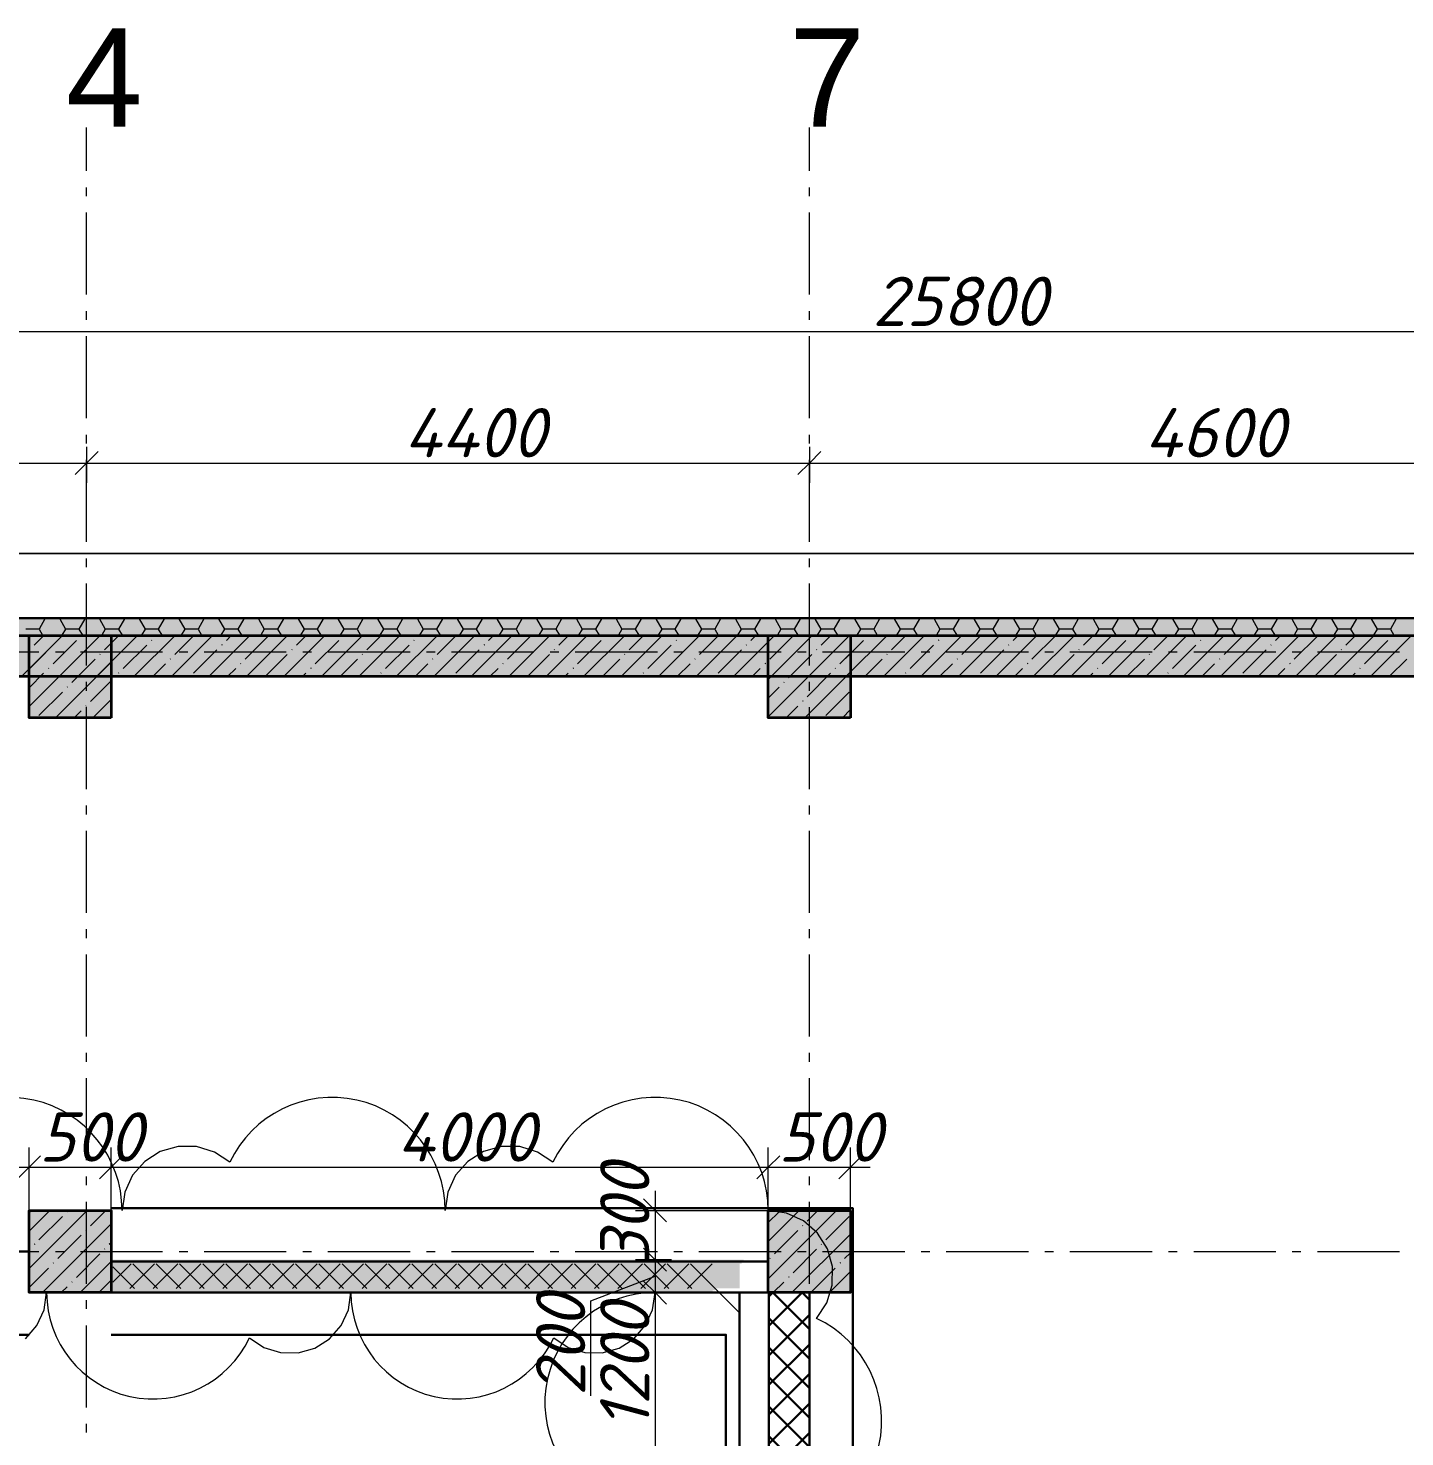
# Model space of a CAD drawing. Header units: millimetres. Extents: x -81576 to 1046824, y -248937 to 691537.
# Drawn here: x 104039 to 112419, y 580593 to 589170 of the extents above; entities that cross this region are included whole.
import ezdxf

# ---------------------------------------------------------------- set-up
doc = ezdxf.new("R2010")
doc.units = ezdxf.units.MM
for name, color, linetype, lineweight in [('0)', 6, 'Continuous', 30), ('0) расчет', 172, 'Continuous', 30), ('0) факт', 80, 'Continuous', 30), ('0.2) Шпаклевка подвала и баз и фин', 5, 'Continuous', 30)]:
    doc.layers.add(name, color=color, linetype=linetype, lineweight=lineweight)
doc.layers.add('PDF _Геометрия', color=7, linetype='Continuous', true_color=0x1d1d1d)
doc.layers.add('PDF _Сплошная заливка', color=7, linetype='Continuous', true_color=0xffffff)
doc.layers.add('PDF _Текст', color=7, linetype='Continuous')
doc.styles.add('PDF ArialMT', font='arial.ttf')
doc.styles.add('PDF ISOCPEUR Italic', font='isocpeui.ttf')

msp = doc.modelspace()

# ---------------------------------------------------------------- hatches: boundary and pattern name
at = {"layer": '0)', "true_color": 0xb3cfd9, "transparency": 33554559}
for points in [[(104554.5, 581646.6), (108382, 581646.6), (108382, 581659.1), (104554.5, 581659.1)], [(104554.5, 581484.1), (108219.5, 581484.1), (108219.5, 581496.6), (104554.5, 581496.6)], [(104554.5, 581471.6), (108207, 581471.6), (108207, 581484.1), (104554.5, 581484.1)]]:
    msp.add_hatch(color=9, dxfattribs=at).paths.add_polyline_path(points)
at = {"layer": '0)', "transparency": 33554559}
msp.add_hatch(color=256, dxfattribs=at).paths.add_polyline_path([(104554.5, 581496.6), (108369.5, 581496.6), (108369.5, 581646.6), (104554.5, 581646.6)])
h = msp.add_hatch(dxfattribs=at)
h.set_pattern_fill('ANSI37', color=256, scale=40)
h.paths.add_polyline_path([(108794.5, 581471.6), (108547.7, 581471.6), (108547.7, 580271.6), (108794.5, 580271.6)])
at = {"layer": 'PDF _Сплошная заливка', "true_color": 0x636466, "transparency": 33554559}
for points in [[(96392.5, 585473.6), (122496.5, 585473.6), (122494.5, 585573.6), (96392.5, 585573.6)], [(113044.5, 585221.6), (113044.5, 585471.6), (96744.5, 585471.6), (96744.5, 585221.6)], [(104044.5, 584971.6), (104544.5, 584971.6), (104544.5, 585471.6), (104044.5, 585471.6)], [(108544.5, 584971.6), (109044.5, 584971.6), (109044.5, 585471.6), (108544.5, 585471.6)], [(104044.5, 581471.6), (104544.5, 581471.6), (104544.5, 581971.6), (104044.5, 581971.6)], [(108544.5, 581471.6), (109044.5, 581471.6), (109044.5, 581971.6), (108544.5, 581971.6)], [(104554.5, 581659.1), (108394.5, 581659.1), (108394.5, 581671.6), (104554.5, 581671.6)]]:
    msp.add_hatch(color=251, dxfattribs=at).paths.add_polyline_path(points)

# ---------------------------------------------------------------- linework, layer by layer
at = {"layer": '0)'}
for points in [[(108544.5, 581471.6), (104544.5, 581471.6), (104544.5, 581661.1), (108544.5, 581661.1)], [(108547.7, 581471.6), (108794.5, 581471.6), (108794.5, 580271.6), (108547.7, 580271.6)]]:
    msp.add_lwpolyline(points, close=True, dxfattribs=at)
at = {"layer": '0)', "lineweight": 9}
for points in [[(108060.9, 581646.6), (107910.9, 581496.6)], [(107930, 581646.6), (108080, 581496.6)], [(108202.3, 581646.6), (108052.3, 581496.6)], [(108071.4, 581646.6), (108221.4, 581496.6), (108369.5, 581348.5)]]:
    msp.add_lwpolyline(points, dxfattribs=at)
at = {"layer": '0) расчет', "color": 1, "lineweight": 9}
for points in [[(108544.5, 579999.3, 0.80109), (108838.5, 581314.2), (108901, 581408.3), (108934.2, 581516.4), (108935.4, 581629.4), (108904.5, 581738.2), (108844.1, 581833.7), (108759, 581908.1), (108656.3, 581955.4), (108544.5, 581971.6, 0.801086), (107233.4, 582264.7), (107139.4, 582327.1), (107031.7, 582360.2), (106919, 582361.4), (106810.6, 582330.6), (106715.3, 582270.3), (106641.1, 582185.5), (106593.9, 582083.1), (106577.8, 581971.6, 0.801088), (105266.7, 582264.7), (105172.8, 582327.1), (105065, 582360.2), (104952.3, 582361.4), (104843.9, 582330.6), (104748.6, 582270.3), (104674.4, 582185.5), (104627.3, 582083.1), (104611.1, 581971.6, 0.801086), (103300, 582264.7)], [(104022.3, 581190.2), (104092.2, 581270.1), (104136.6, 581366.5), (104151.8, 581471.6, 0.801087), (105386.4, 581195.5), (105474.8, 581136.8), (105576.3, 581105.6), (105682.4, 581104.5), (105784.5, 581133.5), (105874.2, 581190.2), (105944.1, 581270.1), (105988.5, 581366.5), (106003.7, 581471.6, 0.801088), (107238.2, 581195.5), (107326.7, 581136.8), (107428.1, 581105.6), (107534.2, 581104.5), (107636.3, 581133.5), (107726, 581190.2), (107795.9, 581270.1), (107840.3, 581366.5), (107855.5, 581471.6, 0.801091), (107569.8, 580193.8)]]:
    msp.add_lwpolyline(points, format="xyb", dxfattribs=at)
at = {"layer": '0) расчет'}
for points in [[(104044.5, 581721.6), (96994.5, 581721.6)], [(104554.5, 581471.6), (108369.5, 581471.6), (108369.5, 564471.6)]]:
    msp.add_lwpolyline(points, dxfattribs=at)
at = {"layer": '0) факт'}
for points in [[(104044.5, 581721.6), (96994.5, 581721.6)], [(104554.5, 581471.6), (108369.5, 581471.6), (108369.5, 564471.6)]]:
    msp.add_lwpolyline(points, dxfattribs=at)
at = {"layer": '0.2) Шпаклевка подвала и баз и фин'}
for points in [[(104544.5, 581986.1), (109059, 581986.1), (109059, 576471.6)], [(97004.5, 581214.3), (104044.5, 581214.3)], [(104544.5, 581214.3), (108287.2, 581214.3), (108287.2, 576471.6)]]:
    msp.add_lwpolyline(points, dxfattribs=at)
at = {"layer": 'PDF _Геометрия', "color": 7, "lineweight": 9}
for points in [[(104394.5, 588300.7), (104394.5, 588565.3)], [(108794.5, 588300.7), (108794.5, 588565.3)], [(104394.5, 588147.7), (104394.5, 588200.7)], [(108794.5, 588147.7), (108794.5, 588200.7)], [(104394.5, 587547.7), (104394.5, 588047.7)], [(108794.5, 587547.7), (108794.5, 588047.7)], [(104394.5, 587394.8), (104394.5, 587447.7)], [(108794.5, 587394.8), (108794.5, 587447.7)], [(96474.5, 587322.1), (122514.5, 587322.1)], [(104394.5, 586794.8), (104394.5, 587294.8)], [(108794.5, 586794.8), (108794.5, 587294.8)], [(104394.5, 586641.9), (104394.5, 586694.8)], [(108794.5, 586641.9), (108794.5, 586694.8)], [(104464.5, 586592.1), (104394.5, 586522.1), (104324.5, 586452.1)], [(104394.5, 586621.1), (104394.5, 586522.1), (104394.5, 586402.1)], [(108864.5, 586592.1), (108794.5, 586522.1), (108724.5, 586452.1)], [(108794.5, 586621.1), (108794.5, 586522.1), (108794.5, 586402.1)], [(96474.5, 586522.1), (104394.5, 586522.1), (108794.5, 586522.1), (113394.5, 586522.1), (115994.5, 586522.1), (118994.5, 586522.1), (122514.5, 586522.1)], [(104394.5, 586041.9), (104394.5, 586541.9)], [(108794.5, 586041.9), (108794.5, 586541.9)], [(104394.5, 585889), (104394.5, 585941.9)], [(108794.5, 585889), (108794.5, 585941.9)], [(104394.5, 585289), (104394.5, 585789)], [(108794.5, 585289), (108794.5, 585789)], [(96492.5, 562848.6), (96492.5, 585473.6), (122496.5, 585473.6), (122496.5, 547331.5), (122496.5, 547221.5), (122494.5, 547221.5), (122494.5, 547223.5), (173334.5, 547223.5), (173444.5, 547223.5), (173444.5, 547221.5), (173442.5, 547221.5), (173442.5, 550136.5), (173442.5, 550246.5), (173444.5, 550246.5), (170404.5, 550246.5), (170396.5, 550246.5)], [(122494.5, 547323.5), (122494.5, 547331.5), (122494.5, 585471.6), (96494.5, 585471.6), (96494.5, 562848.6)], [(104105, 585371.6), (103605, 585371.6)], [(104257.9, 585371.6), (104205, 585371.6)], [(104857.9, 585371.6), (104357.9, 585371.6)], [(105010.8, 585371.6), (104957.9, 585371.6)], [(105610.8, 585371.6), (105110.8, 585371.6)], [(105763.7, 585371.6), (105710.8, 585371.6)], [(106363.7, 585371.6), (105863.7, 585371.6)], [(106516.6, 585371.6), (106463.7, 585371.6)], [(107116.6, 585371.6), (106616.6, 585371.6)], [(107269.5, 585371.6), (107216.6, 585371.6)], [(107869.5, 585371.6), (107369.5, 585371.6)], [(108022.5, 585371.6), (107969.5, 585371.6)], [(108622.5, 585371.6), (108122.5, 585371.6)], [(108775.4, 585371.6), (108722.5, 585371.6)], [(109375.4, 585371.6), (108875.4, 585371.6)], [(109528.3, 585371.6), (109475.4, 585371.6)], [(110128.3, 585371.6), (109628.3, 585371.6)], [(110281.2, 585371.6), (110228.3, 585371.6)], [(110881.2, 585371.6), (110381.2, 585371.6)], [(111034.1, 585371.6), (110981.2, 585371.6)], [(111634.1, 585371.6), (111134.1, 585371.6)], [(111787, 585371.6), (111734.1, 585371.6)], [(112387, 585371.6), (111887, 585371.6)], [(104394.5, 585136.1), (104394.5, 585189)], [(108794.5, 585136.1), (108794.5, 585189)], [(104394.5, 584536.1), (104394.5, 585036.1)], [(108794.5, 584536.1), (108794.5, 585036.1)], [(104394.5, 584383.2), (104394.5, 584436.1)], [(108794.5, 584383.2), (108794.5, 584436.1)], [(104394.5, 583783.2), (104394.5, 584283.2)], [(108794.5, 583783.2), (108794.5, 584283.2)], [(104394.5, 583630.2), (104394.5, 583683.2)], [(108794.5, 583630.2), (108794.5, 583683.2)], [(104394.5, 583030.2), (104394.5, 583530.2)], [(108794.5, 583030.2), (108794.5, 583530.2)], [(104394.5, 582877.3), (104394.5, 582930.2)], [(108794.5, 582877.3), (108794.5, 582930.2)], [(104394.5, 582277.3), (104394.5, 582777.3)], [(108794.5, 582277.3), (108794.5, 582777.3)], [(104114.5, 582304.1), (104044.5, 582234.1), (103974.5, 582164.1)], [(104044.5, 581971.6), (104044.5, 582234.1), (104044.5, 582354.1)], [(104614.5, 582304.1), (104544.5, 582234.1), (104474.5, 582164.1)], [(104544.5, 581971.6), (104544.5, 582234.1), (104544.5, 582354.1)], [(107735.5, 581971.6), (107855.5, 581971.6), (108544.5, 581971.6), (108544.5, 582234.1), (108544.5, 582354.1)], [(108614.5, 582304.1), (108544.5, 582234.1), (108474.5, 582164.1)], [(109114.5, 582304.1), (109044.5, 582234.1), (108974.5, 582164.1)], [(109044.5, 581971.6), (109044.5, 582234.1), (109044.5, 582354.1)], [(96874.5, 582234.1), (104044.5, 582234.1), (104544.5, 582234.1), (108544.5, 582234.1), (109164.5, 582234.1)], [(104394.5, 582124.4), (104394.5, 582177.3)], [(108794.5, 582124.4), (108794.5, 582177.3)], [(104394.5, 581524.4), (104394.5, 582024.4)], [(107925.5, 581901.6), (107855.5, 581971.6), (107785.5, 582041.6)], [(107855.5, 582091.6), (107855.5, 581671.6), (107855.5, 581471.6), (107855.5, 580271.6), (107855.5, 579121.6), (107855.5, 564351.6)], [(108794.5, 581524.4), (108794.5, 582024.4)], [(103605, 581721.6), (104105, 581721.6)], [(104205, 581721.6), (104257.9, 581721.6)], [(104357.9, 581721.6), (104857.9, 581721.6)], [(104957.9, 581721.6), (105010.8, 581721.6)], [(105110.8, 581721.6), (105610.8, 581721.6)], [(105710.8, 581721.6), (105763.7, 581721.6)], [(105863.7, 581721.6), (106363.7, 581721.6)], [(106463.7, 581721.6), (106516.6, 581721.6)], [(106616.6, 581721.6), (107116.6, 581721.6)], [(107216.6, 581721.6), (107269.5, 581721.6)], [(107369.5, 581721.6), (107869.5, 581721.6)], [(107925.5, 581601.6), (107855.5, 581671.6), (107785.5, 581741.6)], [(107969.5, 581721.6), (108022.5, 581721.6)], [(108122.5, 581721.6), (108622.5, 581721.6)], [(108722.5, 581721.6), (108775.4, 581721.6)], [(108875.4, 581721.6), (109375.4, 581721.6)], [(109475.4, 581721.6), (109528.3, 581721.6)], [(109628.3, 581721.6), (110128.3, 581721.6)], [(110228.3, 581721.6), (110281.2, 581721.6)], [(110381.2, 581721.6), (110881.2, 581721.6)], [(110981.2, 581721.6), (111034.1, 581721.6)], [(111134.1, 581721.6), (111634.1, 581721.6)], [(111734.1, 581721.6), (111787, 581721.6)], [(111887, 581721.6), (112387, 581721.6)], [(107954.5, 581671.6), (107855.5, 581671.6), (107735.5, 581671.6)], [(107465.3, 580842.1), (107465.3, 581421.4), (107855.5, 581571.6)], [(107925.5, 581401.6), (107855.5, 581471.6), (107785.5, 581541.6)], [(104394.5, 581371.5), (104394.5, 581424.4)], [(107954.5, 581471.6), (107855.5, 581471.6), (107735.5, 581471.6)], [(108794.5, 581371.5), (108794.5, 581424.4)], [(104394.5, 580771.5), (104394.5, 581271.5)], [(108794.5, 580771.5), (108794.5, 581271.5)], [(104394.5, 580618.6), (104394.5, 580671.5)], [(108794.5, 580618.6), (108794.5, 580671.5)]]:
    msp.add_lwpolyline(points, dxfattribs=at)
msp.add_lwpolyline([(96004.5, 535380), (96004.5, 585971.6), (122994.5, 585971.6), (122994.5, 547671.5), (169194.5, 547671.5), (169194.5, 581171.6), (172944.5, 581171.6), (172944.5, 582548.4), (172944.5, 581171.6), (169194.5, 581171.6), (169194.5, 547671.5), (122994.5, 547671.5), (122994.5, 585971.6), (96004.5, 585971.6)], close=True, dxfattribs=at)
at = {"layer": 'PDF _Геометрия', "color": 7, "lineweight": 13}
for points in [[(175144.5, 535711.5), (96494.5, 535711.5), (96384.5, 535711.5), (96384.5, 585471.6), (96384.5, 585581.6), (122494.5, 585581.6), (122604.5, 585581.6), (122604.5, 547331.5), (173334.5, 547331.5)], [(173334.5, 547323.5), (122596.5, 547323.5), (122596.5, 547331.5), (122596.5, 585573.6), (96392.5, 585573.6), (96392.5, 556381.6)]]:
    msp.add_lwpolyline(points, dxfattribs=at)
at = {"layer": 'PDF _Геометрия', "lineweight": 9}
for points in [[(104141.6, 585573.6), (104105.7, 585511.5)], [(104231.2, 585573.6), (104267, 585511.5)], [(104383.5, 585573.6), (104347.7, 585511.5)], [(104473.1, 585573.6), (104509, 585511.5)], [(104625.4, 585573.6), (104589.6, 585511.5)], [(104715.1, 585573.6), (104750.9, 585511.5)], [(104867.4, 585573.6), (104831.6, 585511.5)], [(104957, 585573.6), (104992.8, 585511.5)], [(105109.3, 585573.6), (105073.5, 585511.5)], [(105198.9, 585573.6), (105234.8, 585511.5)], [(105351.3, 585573.6), (105315.4, 585511.5)], [(105440.9, 585573.6), (105476.7, 585511.5)], [(105593.2, 585573.6), (105557.4, 585511.5)], [(105682.8, 585573.6), (105718.6, 585511.5)], [(105835.1, 585573.6), (105799.3, 585511.5)], [(105924.7, 585573.6), (105960.6, 585511.5)], [(106077.1, 585573.6), (106041.2, 585511.5)], [(106166.7, 585573.6), (106202.5, 585511.5)], [(106319, 585573.6), (106283.2, 585511.5)], [(106408.6, 585573.6), (106444.4, 585511.5)], [(106560.9, 585573.6), (106525.1, 585511.5)], [(106650.5, 585573.6), (106686.4, 585511.5)], [(106802.9, 585573.6), (106767, 585511.5)], [(106892.5, 585573.6), (106928.3, 585511.5)], [(107044.8, 585573.6), (107009, 585511.5)], [(107134.4, 585573.6), (107170.3, 585511.5)], [(107286.7, 585573.6), (107250.9, 585511.5)], [(107376.4, 585573.6), (107412.2, 585511.5)], [(107528.7, 585573.6), (107492.8, 585511.5)], [(107618.3, 585573.6), (107654.1, 585511.5)], [(107770.6, 585573.6), (107734.8, 585511.5)], [(107860.2, 585573.6), (107896.1, 585511.5)], [(108012.5, 585573.6), (107976.7, 585511.5)], [(108102.2, 585573.6), (108138, 585511.5)], [(108254.5, 585573.6), (108218.6, 585511.5)], [(108344.1, 585573.6), (108379.9, 585511.5)], [(108496.4, 585573.6), (108460.6, 585511.5)], [(108586, 585573.6), (108621.9, 585511.5)], [(108738.3, 585573.6), (108702.5, 585511.5)], [(108828, 585573.6), (108863.8, 585511.5)], [(108980.3, 585573.6), (108944.4, 585511.5)], [(109069.9, 585573.6), (109105.7, 585511.5)], [(109222.2, 585573.6), (109186.4, 585511.5)], [(109311.8, 585573.6), (109347.7, 585511.5)], [(109464.2, 585573.6), (109428.3, 585511.5)], [(109553.8, 585573.6), (109589.6, 585511.5)], [(109706.1, 585573.6), (109670.3, 585511.5)], [(109795.7, 585573.6), (109831.5, 585511.5)], [(109948, 585573.6), (109912.2, 585511.5)], [(110037.6, 585573.6), (110073.5, 585511.5)], [(110190, 585573.6), (110154.1, 585511.5)], [(110279.6, 585573.6), (110315.4, 585511.5)], [(110431.9, 585573.6), (110396.1, 585511.5)], [(110521.5, 585573.6), (110557.3, 585511.5)], [(110673.8, 585573.6), (110638, 585511.5)], [(110763.4, 585573.6), (110799.3, 585511.5)], [(110915.8, 585573.6), (110879.9, 585511.5)], [(111005.4, 585573.6), (111041.2, 585511.5)], [(111157.7, 585573.6), (111121.9, 585511.5)], [(111247.3, 585573.6), (111283.1, 585511.5)], [(111399.6, 585573.6), (111363.8, 585511.5)], [(111489.2, 585573.6), (111525.1, 585511.5)], [(111641.6, 585573.6), (111605.7, 585511.5)], [(111731.2, 585573.6), (111767, 585511.5)], [(111883.5, 585573.6), (111847.7, 585511.5)], [(111973.1, 585573.6), (112008.9, 585511.5)], [(112125.4, 585573.6), (112089.6, 585511.5)], [(112215.1, 585573.6), (112250.9, 585511.5)], [(112367.4, 585573.6), (112331.5, 585511.5)], [(103999.2, 585221.6), (104249.2, 585471.6), (104044.5, 585266.9)], [(104105.7, 585511.5), (104025.1, 585511.5)], [(104227.3, 585221.6), (104477.3, 585471.6), (104044.5, 585038.8)], [(104105.7, 585511.5), (104127.6, 585473.6)], [(104267, 585511.5), (104245.1, 585473.6)], [(104347.7, 585511.5), (104267, 585511.5)], [(104347.7, 585511.5), (104369.6, 585473.6)], [(104705.4, 585471.6), (104455.4, 585221.6)], [(104509, 585511.5), (104487.1, 585473.6)], [(104544.5, 585424.7), (104504.4, 585384.6), (104591.3, 585471.6)], [(104589.6, 585511.5), (104509, 585511.5)], [(104589.6, 585511.5), (104611.5, 585473.6)], [(104933.5, 585471.6), (104683.5, 585221.6)], [(104750.9, 585511.5), (104729, 585473.6)], [(104831.5, 585511.5), (104750.9, 585511.5)], [(104819.4, 585471.6), (104818, 585470.1)], [(104831.5, 585511.5), (104853.4, 585473.6)], [(105161.6, 585471.6), (104911.6, 585221.6)], [(105047.5, 585471.6), (104932.1, 585356.1)], [(104992.8, 585511.5), (104970.9, 585473.6)], [(105073.5, 585511.5), (104992.8, 585511.5)], [(105073.5, 585511.5), (105095.4, 585473.6)], [(105389.7, 585471.6), (105139.7, 585221.6)], [(105234.8, 585511.5), (105212.9, 585473.6)], [(105315.4, 585511.5), (105234.8, 585511.5)], [(105275.6, 585471.6), (105245.7, 585441.6)], [(105315.4, 585511.5), (105337.3, 585473.6)], [(105502.3, 585470.1), (105359.7, 585327.6)], [(105617.8, 585471.6), (105367.8, 585221.6)], [(105476.7, 585511.5), (105454.8, 585473.6)], [(105557.4, 585511.5), (105476.7, 585511.5)], [(105557.3, 585511.5), (105579.3, 585473.6)], [(105845.9, 585471.6), (105595.9, 585221.6)], [(105731.8, 585471.6), (105673.4, 585413.1)], [(105718.6, 585511.5), (105696.7, 585473.6)], [(105799.3, 585511.5), (105718.6, 585511.5)], [(105799.3, 585511.5), (105821.2, 585473.6)], [(106074, 585471.6), (105824, 585221.6)], [(105960.6, 585511.5), (105938.7, 585473.6)], [(105959.9, 585471.6), (105958.5, 585470.1)], [(106041.2, 585511.5), (105960.6, 585511.5)], [(106041.2, 585511.5), (106063.1, 585473.6)], [(106302.1, 585471.6), (106052.1, 585221.6)], [(106188, 585471.6), (106101.1, 585384.6)], [(106202.5, 585511.5), (106180.6, 585473.6)], [(106283.2, 585511.5), (106202.5, 585511.5)], [(106530.2, 585471.6), (106280.2, 585221.6)], [(106283.2, 585511.5), (106305.1, 585473.6)], [(106416.1, 585471.6), (106414.7, 585470.1)], [(106444.5, 585511.5), (106422.5, 585473.6)], [(106525.1, 585511.5), (106444.4, 585511.5)], [(106758.3, 585471.6), (106508.3, 585221.6)], [(106525.1, 585511.5), (106547, 585473.6)], [(106644.2, 585471.6), (106528.7, 585356.1)], [(106686.4, 585511.5), (106664.5, 585473.6)], [(106767, 585511.5), (106686.4, 585511.5)], [(106986.4, 585471.6), (106736.4, 585221.6)], [(106767, 585511.5), (106788.9, 585473.6)], [(106872.3, 585471.6), (106842.4, 585441.6)], [(106928.3, 585511.5), (106906.4, 585473.6)], [(107009, 585511.5), (106928.3, 585511.5)], [(107099, 585470.1), (106956.4, 585327.6)], [(107214.5, 585471.6), (106964.5, 585221.6)], [(107009, 585511.5), (107030.9, 585473.6)], [(107170.3, 585511.5), (107148.4, 585473.6)], [(107250.9, 585511.5), (107170.3, 585511.5)], [(107442.6, 585471.6), (107192.6, 585221.6)], [(107250.9, 585511.5), (107272.8, 585473.6)], [(107328.5, 585471.6), (107270.1, 585413.1)], [(107412.2, 585511.5), (107390.3, 585473.6)], [(107492.8, 585511.5), (107412.2, 585511.5)], [(107670.7, 585471.6), (107420.7, 585221.6)], [(107492.8, 585511.5), (107514.7, 585473.6)], [(107556.6, 585471.6), (107555.2, 585470.1)], [(107654.1, 585511.5), (107632.2, 585473.6)], [(107898.8, 585471.6), (107648.8, 585221.6)], [(107734.8, 585511.5), (107654.1, 585511.5)], [(107784.7, 585471.6), (107697.7, 585384.6)], [(107734.8, 585511.5), (107756.7, 585473.6)], [(107896.1, 585511.5), (107874.2, 585473.6)], [(108126.9, 585471.6), (107876.9, 585221.6)], [(107976.7, 585511.5), (107896.1, 585511.5)], [(107976.7, 585511.5), (107998.6, 585473.6)], [(108012.8, 585471.6), (108011.4, 585470.1)], [(108355, 585471.6), (108105, 585221.6)], [(108138, 585511.5), (108116.1, 585473.6)], [(108240.9, 585471.6), (108125.4, 585356.1)], [(108218.6, 585511.5), (108138, 585511.5)], [(108218.6, 585511.5), (108240.5, 585473.6)], [(108333.1, 585221.6), (108583.1, 585471.6), (108544.5, 585433)], [(108379.9, 585511.5), (108358, 585473.6)], [(108460.6, 585511.5), (108379.9, 585511.5)], [(108469, 585471.6), (108439.1, 585441.6)], [(108460.6, 585511.5), (108482.5, 585473.6)], [(108561.2, 585221.6), (108811.2, 585471.6), (108544.5, 585204.9)], [(108789.3, 585221.6), (109039.3, 585471.6), (108544.5, 584976.8)], [(108621.9, 585511.5), (108600, 585473.6)], [(108702.5, 585511.5), (108621.9, 585511.5)], [(108702.5, 585511.5), (108724.4, 585473.6)], [(108863.8, 585511.5), (108841.9, 585473.6)], [(108944.4, 585511.5), (108863.8, 585511.5)], [(108944.4, 585511.5), (108966.3, 585473.6)], [(109267.4, 585471.6), (109017.4, 585221.6)], [(109105.7, 585511.5), (109083.8, 585473.6)], [(109186.4, 585511.5), (109105.7, 585511.5)], [(109153.3, 585471.6), (109151.9, 585470.1)], [(109186.4, 585511.5), (109208.3, 585473.6)], [(109495.5, 585471.6), (109245.5, 585221.6)], [(109381.4, 585471.6), (109294.4, 585384.6)], [(109347.7, 585511.5), (109325.8, 585473.6)], [(109428.3, 585511.5), (109347.7, 585511.5)], [(109428.3, 585511.5), (109450.2, 585473.6)], [(109723.6, 585471.6), (109473.6, 585221.6)], [(109589.6, 585511.5), (109567.7, 585473.6)], [(109670.3, 585511.5), (109589.6, 585511.5)], [(109609.5, 585471.6), (109608.1, 585470.1)], [(109670.2, 585511.5), (109692.1, 585473.6)], [(109951.6, 585471.6), (109701.6, 585221.6)], [(109837.6, 585471.6), (109722.1, 585356.1)], [(109831.5, 585511.5), (109809.6, 585473.6)], [(109912.2, 585511.5), (109831.5, 585511.5)], [(109912.2, 585511.5), (109934.1, 585473.6)], [(110179.7, 585471.6), (109929.7, 585221.6)], [(110065.7, 585471.6), (110035.8, 585441.6)], [(110073.5, 585511.5), (110051.6, 585473.6)], [(110154.1, 585511.5), (110073.5, 585511.5)], [(110292.4, 585470.1), (110149.8, 585327.6)], [(110154.1, 585511.5), (110176, 585473.6)], [(110407.8, 585471.6), (110157.8, 585221.6)], [(110315.4, 585511.5), (110293.5, 585473.6)], [(110396.1, 585511.5), (110315.4, 585511.5)], [(110635.9, 585471.6), (110385.9, 585221.6)], [(110396, 585511.5), (110418, 585473.6)], [(110521.9, 585471.6), (110463.4, 585413.1)], [(110557.4, 585511.5), (110535.4, 585473.6)], [(110638, 585511.5), (110557.3, 585511.5)], [(110864, 585471.6), (110614, 585221.6)], [(110638, 585511.5), (110659.9, 585473.6)], [(110750, 585471.6), (110748.6, 585470.1)], [(110799.3, 585511.5), (110777.4, 585473.6)], [(110879.9, 585511.5), (110799.3, 585511.5)], [(111092.1, 585471.6), (110842.1, 585221.6)], [(110879.9, 585511.5), (110901.8, 585473.6)], [(110978.1, 585471.6), (110891.1, 585384.6)], [(111041.2, 585511.5), (111019.3, 585473.6)], [(111121.9, 585511.5), (111041.2, 585511.5)], [(111320.2, 585471.6), (111070.2, 585221.6)], [(111121.9, 585511.5), (111143.8, 585473.6)], [(111206.2, 585471.6), (111204.8, 585470.1)], [(111283.2, 585511.5), (111261.3, 585473.6)], [(111363.8, 585511.5), (111283.2, 585511.5)], [(111548.3, 585471.6), (111298.3, 585221.6)], [(111434.3, 585471.6), (111318.8, 585356.1)], [(111363.8, 585511.5), (111385.7, 585473.6)], [(111525.1, 585511.5), (111503.2, 585473.6)], [(111605.7, 585511.5), (111525.1, 585511.5)], [(111776.4, 585471.6), (111526.4, 585221.6)], [(111605.7, 585511.5), (111627.6, 585473.6)], [(111662.4, 585471.6), (111632.4, 585441.6)], [(111767, 585511.5), (111745.1, 585473.6)], [(111889.1, 585470.1), (111746.5, 585327.6)], [(112004.5, 585471.6), (111754.5, 585221.6)], [(111847.7, 585511.5), (111767, 585511.5)], [(111847.7, 585511.5), (111869.6, 585473.6)], [(112232.6, 585471.6), (111982.6, 585221.6)], [(112009, 585511.5), (111987.1, 585473.6)], [(112089.6, 585511.5), (112009, 585511.5)], [(112118.6, 585471.6), (112060.1, 585413.1)], [(112089.6, 585511.5), (112111.5, 585473.6)], [(112460.7, 585471.6), (112210.7, 585221.6)], [(112250.9, 585511.5), (112229, 585473.6)], [(112331.5, 585511.5), (112250.9, 585511.5)], [(112331.5, 585511.5), (112353.4, 585473.6)], [(112346.7, 585471.6), (112345.3, 585470.1)], [(104761, 585413.1), (104618.4, 585270.6)], [(104791.9, 585444), (104789.5, 585441.6)], [(105188.7, 585384.6), (105046.1, 585242)], [(105219.5, 585415.5), (105217.2, 585413.1)], [(105647.2, 585387), (105644.9, 585384.6)], [(105930, 585441.6), (105787.4, 585299.1)], [(106357.7, 585413.1), (106215.1, 585270.6)], [(106388.5, 585444), (106386.2, 585441.6)], [(106785.4, 585384.6), (106642.8, 585242)], [(106816.2, 585415.5), (106813.9, 585413.1)], [(107243.9, 585387), (107241.5, 585384.6)], [(107526.7, 585441.6), (107384.1, 585299.1)], [(107954.4, 585413.1), (107811.8, 585270.6)], [(107985.2, 585444), (107982.9, 585441.6)], [(108382, 585384.6), (108239.5, 585242)], [(108412.9, 585415.5), (108410.6, 585413.1)], [(109044.5, 585362.7), (108980.8, 585299.1), (109123.4, 585441.6)], [(109551, 585413.1), (109408.5, 585270.6)], [(109581.9, 585444), (109579.6, 585441.6)], [(109978.7, 585384.6), (109836.2, 585242)], [(110009.6, 585415.5), (110007.2, 585413.1)], [(110437.3, 585387), (110434.9, 585384.6)], [(110720.1, 585441.6), (110577.5, 585299.1)], [(111147.7, 585413.1), (111005.2, 585270.6)], [(111178.6, 585444), (111176.3, 585441.6)], [(111575.4, 585384.6), (111432.9, 585242)], [(111606.3, 585415.5), (111603.9, 585413.1)], [(112034, 585387), (112031.6, 585384.6)], [(112316.7, 585441.6), (112174.2, 585299.1)], [(104544.5, 585310.7), (104205.4, 584971.6)], [(104341.3, 585221.6), (104447.3, 585327.6), (104304.8, 585185)], [(104875, 585299.1), (104797.5, 585221.6)], [(104905.9, 585330), (104903.5, 585327.6)], [(105333.6, 585301.4), (105331.2, 585299.1)], [(105616.3, 585356.1), (105481.8, 585221.6)], [(106044, 585327.6), (105938, 585221.6)], [(106074.9, 585358.5), (106072.5, 585356.1)], [(106471.7, 585299.1), (106394.2, 585221.6)], [(106502.6, 585330), (106500.2, 585327.6)], [(106930.3, 585301.4), (106927.9, 585299.1)], [(107213, 585356.1), (107078.5, 585221.6)], [(107640.7, 585327.6), (107534.7, 585221.6)], [(107671.6, 585358.5), (107669.2, 585356.1)], [(108068.4, 585299.1), (107990.9, 585221.6)], [(108099.3, 585330), (108096.9, 585327.6)], [(108527, 585301.4), (108524.6, 585299.1)], [(108675.2, 585221.6), (108809.7, 585356.1), (108667.2, 585213.5)], [(109237.4, 585327.6), (109131.4, 585221.6)], [(109268.3, 585358.5), (109265.9, 585356.1)], [(109665.1, 585299.1), (109587.6, 585221.6)], [(109696, 585330), (109693.6, 585327.6)], [(110123.7, 585301.4), (110121.3, 585299.1)], [(110406.4, 585356.1), (110271.9, 585221.6)], [(110834.1, 585327.6), (110728.1, 585221.6)], [(110865, 585358.5), (110862.6, 585356.1)], [(111261.8, 585299.1), (111184.3, 585221.6)], [(111292.7, 585330), (111290.3, 585327.6)], [(111720.4, 585301.4), (111718, 585299.1)], [(112003.1, 585356.1), (111868.6, 585221.6)], [(112430.8, 585327.6), (112324.8, 585221.6)], [(104113.2, 585221.6), (104133.7, 585242), (104044.5, 585152.8)], [(104544.5, 585196.6), (104418.8, 585071)], [(104592.3, 585244.4), (104589.9, 585242)], [(105302.7, 585270.6), (105253.7, 585221.6)], [(105730.4, 585242), (105709.9, 585221.6)], [(105761.3, 585272.9), (105758.9, 585270.6)], [(106189, 585244.4), (106186.6, 585242)], [(106899.4, 585270.6), (106850.4, 585221.6)], [(107327.1, 585242), (107306.6, 585221.6)], [(107358, 585272.9), (107355.6, 585270.6)], [(107785.7, 585244.4), (107783.3, 585242)], [(108496.1, 585270.6), (108447.1, 585221.6)], [(109044.5, 585248.7), (108767.4, 584971.6)], [(108903.3, 585221.6), (108923.8, 585242), (108781.2, 585099.5)], [(109382.3, 585244.4), (109380, 585242)], [(110092.8, 585270.6), (110043.8, 585221.6)], [(110520.5, 585242), (110500, 585221.6)], [(110551.3, 585272.9), (110549, 585270.6)], [(110979, 585244.4), (110976.7, 585242)], [(111689.5, 585270.6), (111640.5, 585221.6)], [(112117.2, 585242), (112096.7, 585221.6)], [(112148, 585272.9), (112145.7, 585270.6)], [(104247.8, 585128), (104105.2, 584985.4)], [(104278.6, 585158.9), (104276.3, 585156.5)], [(108610.1, 585156.5), (108544.5, 585090.8)], [(108641, 585187.4), (108638.7, 585185)], [(109037.8, 585128), (108895.3, 584985.4)], [(104392.7, 585044.8), (104390.3, 585042.5)], [(104544.5, 585082.6), (104433.5, 584971.6)], [(108724.2, 585042.5), (108653.3, 584971.6)], [(108755.1, 585073.3), (108752.7, 585071)], [(109044.5, 585020.6), (108995.5, 584971.6)], [(104361.8, 585013.9), (104319.4, 584971.6)], [(104170.7, 581971.6), (104044.5, 581845.4)], [(104398.8, 581971.6), (104044.5, 581617.3)], [(104056.6, 581971.6), (104044.5, 581959.4)], [(104247.8, 581934.6), (104105.2, 581792)], [(104278.6, 581965.5), (104276.3, 581963.1)], [(104512.8, 581971.6), (104418.8, 581877.6)], [(108732.6, 581971.6), (108544.5, 581783.4)], [(108960.7, 581971.6), (108544.5, 581555.3)], [(108610.1, 581963.1), (108544.5, 581897.4)], [(108846.7, 581971.6), (108781.2, 581906.1)], [(109037.8, 581934.6), (108895.3, 581792)], [(104544.5, 581889.2), (104126.9, 581471.6)], [(104392.7, 581851.4), (104390.3, 581849.1)], [(108724.2, 581849.1), (108581.6, 581706.5)], [(108755.1, 581880), (108752.7, 581877.6)], [(104079.1, 581765.9), (104076.7, 581763.5)], [(104361.8, 581820.6), (104219.2, 581678)], [(104544.5, 581775.1), (104532.9, 581763.5)], [(109044.5, 581827.2), (108688.8, 581471.6)], [(108869.1, 581765.9), (108866.8, 581763.5)], [(104048.2, 581735), (104044.5, 581731.3)], [(104475.9, 581706.5), (104333.3, 581564)], [(104506.7, 581737.4), (104504.4, 581735)], [(108555.5, 581680.4), (108553.1, 581678)], [(108838.2, 581735), (108695.7, 581592.5)], [(109044.5, 581713.2), (109009.3, 581678)], [(104162.2, 581621), (104044.5, 581503.2)], [(104193.1, 581651.9), (104190.7, 581649.5)], [(104544.5, 581661.1), (104355, 581471.6)], [(104666.7, 581646.6), (104554.5, 581534.3)], [(104554.5, 581628), (104685.9, 581496.6)], [(104808.2, 581646.6), (104658.2, 581496.6)], [(104677.3, 581646.6), (104827.3, 581496.6)], [(104949.6, 581646.6), (104799.6, 581496.6)], [(104818.7, 581646.6), (104968.7, 581496.6)], [(105091, 581646.6), (104941, 581496.6)], [(104960.2, 581646.6), (105110.2, 581496.6)], [(105232.4, 581646.6), (105082.4, 581496.6)], [(105101.6, 581646.6), (105251.6, 581496.6)], [(105373.8, 581646.6), (105223.8, 581496.6)], [(105243, 581646.6), (105393, 581496.6)], [(105515.3, 581646.6), (105365.3, 581496.6)], [(105384.4, 581646.6), (105534.4, 581496.6)], [(105656.7, 581646.6), (105506.7, 581496.6)], [(105525.8, 581646.6), (105675.8, 581496.6)], [(105798.1, 581646.6), (105648.1, 581496.6)], [(105667.3, 581646.6), (105817.3, 581496.6)], [(105939.5, 581646.6), (105789.5, 581496.6)], [(105808.7, 581646.6), (105958.7, 581496.6)], [(106081, 581646.6), (105931, 581496.6)], [(105950.1, 581646.6), (106100.1, 581496.6)], [(106222.4, 581646.6), (106072.4, 581496.6)], [(106091.5, 581646.6), (106241.5, 581496.6)], [(106363.8, 581646.6), (106213.8, 581496.6)], [(106233, 581646.6), (106383, 581496.6)], [(106505.2, 581646.6), (106355.2, 581496.6)], [(106374.4, 581646.6), (106524.4, 581496.6)], [(106646.6, 581646.6), (106496.6, 581496.6)], [(106515.8, 581646.6), (106665.8, 581496.6)], [(106788.1, 581646.6), (106638.1, 581496.6)], [(106657.2, 581646.6), (106807.2, 581496.6)], [(106929.5, 581646.6), (106779.5, 581496.6)], [(106798.6, 581646.6), (106948.6, 581496.6)], [(107070.9, 581646.6), (106920.9, 581496.6)], [(106940.1, 581646.6), (107090.1, 581496.6)], [(107212.3, 581646.6), (107062.3, 581496.6)], [(107081.5, 581646.6), (107231.5, 581496.6)], [(107353.7, 581646.6), (107203.7, 581496.6)], [(107222.9, 581646.6), (107372.9, 581496.6)], [(107495.2, 581646.6), (107345.2, 581496.6)], [(107364.3, 581646.6), (107514.3, 581496.6)], [(107636.6, 581646.6), (107486.6, 581496.6)], [(107505.7, 581646.6), (107655.7, 581496.6)], [(107778, 581646.6), (107628, 581496.6)], [(107647.2, 581646.6), (107797.2, 581496.6)], [(107919.4, 581646.6), (107769.4, 581496.6)], [(107788.6, 581646.6), (107938.6, 581496.6)], [(108952.3, 581621), (108809.7, 581478.4)], [(109044.5, 581599.1), (108916.9, 581471.6)], [(108983.2, 581651.9), (108980.8, 581649.5)], [(104276.3, 581506.9), (104240.9, 581471.6)], [(104307.2, 581537.8), (104304.8, 581535.4)], [(104544.5, 581547), (104469, 581471.6)], [(108638.7, 581535.4), (108574.8, 581471.6)], [(108669.5, 581566.3), (108667.2, 581564)], [(109044.5, 581485.1), (109031, 581471.6)]]:
    msp.add_lwpolyline(points, dxfattribs=at)
at = {"layer": 'PDF _Геометрия', "color": 7, "lineweight": 35}
msp.add_lwpolyline([(96494.5, 562848.6), (96494.5, 585471.6), (96744.5, 585471.6), (113044.5, 585471.6), (113544.5, 585471.6), (113544.5, 584971.6), (113044.5, 584971.6), (113044.5, 585471.6), (113044.5, 585221.6), (96744.5, 585221.6), (96744.5, 576471.2)], dxfattribs=at)
for points in [[(104544.5, 584971.6), (104044.5, 584971.6), (104044.5, 585471.6), (104544.5, 585471.6)], [(109044.5, 584971.6), (108544.5, 584971.6), (108544.5, 585471.6), (109044.5, 585471.6)], [(104544.5, 581471.6), (104044.5, 581471.6), (104044.5, 581971.6), (104544.5, 581971.6)], [(109044.5, 581971.6), (109044.5, 581471.6), (108544.5, 581471.6), (108544.5, 581971.6)]]:
    msp.add_lwpolyline(points, close=True, dxfattribs=at)
at = {"layer": 'PDF _Геометрия', "lineweight": 9}
for points in [[(104076.7, 585413.1), (104135.1, 585471.6)], [(104361.8, 585470.1), (104363.2, 585471.6)], [(108553.1, 585327.6), (108695.7, 585470.1)], [(108866.8, 585413.1), (108925.2, 585471.6)], [(104048.2, 585384.6), (104050.5, 585387)], [(104190.7, 585299.1), (104333.3, 585441.6)], [(108838.2, 585384.6), (108840.6, 585387)], [(104475.9, 585356.1), (104478.2, 585358.5)], [(104162.2, 585270.6), (104164.6, 585272.9)], [(108952.3, 585270.6), (108954.7, 585272.9)]]:
    msp.add_lwpolyline(points, close=True, dxfattribs=at)

# ---------------------------------------------------------------- texts
at = {"layer": 'PDF _Текст', "attachment_point": 4}
for s, insert, char_height, style in [('4', (104269.6, 588869.8), 600, 'PDF ArialMT'), ('7', (108669.6, 588869.8), 600, 'PDF ArialMT'), ('25800', (109178.4, 587506.9), 300, 'PDF ISOCPEUR Italic'), ('4400', (106326.3, 586706.9), 300, 'PDF ISOCPEUR Italic'), ('4600', (110834, 586706.9), 300, 'PDF ISOCPEUR Italic'), ('500', (104104.8, 582418.9), 300, 'PDF ISOCPEUR Italic'), ('4000', (106284, 582418.9), 300, 'PDF ISOCPEUR Italic'), ('500', (108604.8, 582418.9), 300, 'PDF ISOCPEUR Italic')]:
    msp.add_mtext(s, dxfattribs=dict(at, insert=insert, char_height=char_height, style=style))
at = {"layer": 'PDF _Текст', "char_height": 300, "attachment_point": 4, "rotation": 90, "style": 'PDF ISOCPEUR Italic'}
for s, insert in [('300', (107670.8, 581631.9)), ('200', (107280.6, 580842.1)), ('1200', (107670.8, 580637.9))]:
    msp.add_mtext(s, dxfattribs=dict(at, insert=insert))

doc.saveas('drawing.dxf')
